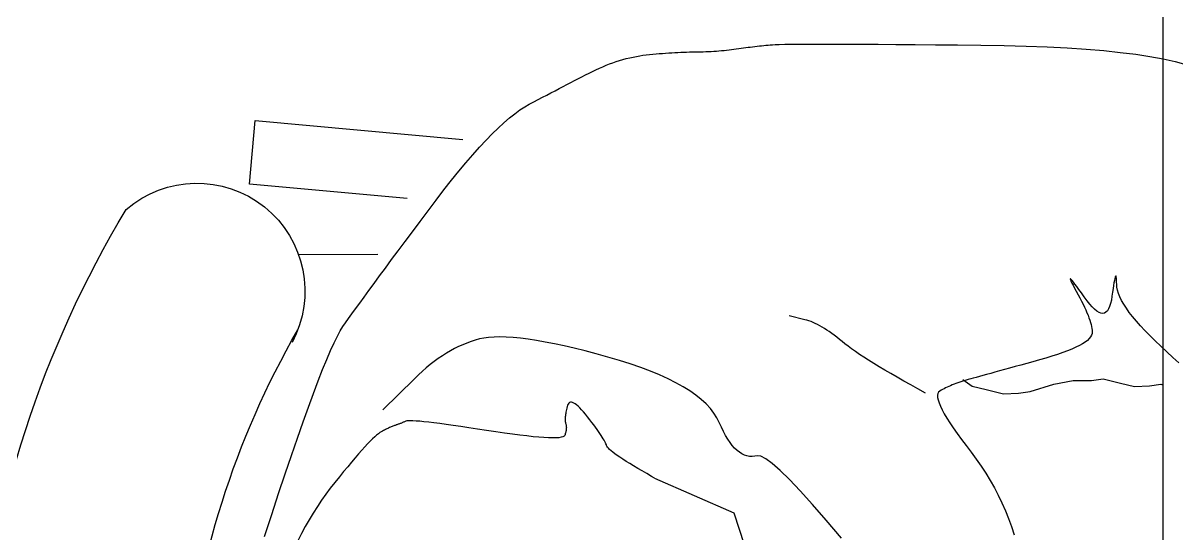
# Model space of a CAD drawing. Header units: metres. Extents: x -598 to 357, y -242 to 574.
# Drawn here: x -315.383 to -314.846, y 412.833 to 413.071 of the extents above; entities that cross this region are included whole.
import ezdxf

# ---------------------------------------------------------------- set-up
doc = ezdxf.new("R2010")
doc.units = ezdxf.units.M
doc.layers.add('Muro Mamspoteria', color=5, linetype='Continuous', lineweight=9)
doc.layers.add('xref_Nivel PB$0$M-muebles', color=1, linetype='Continuous')

# ---------------------------------------------------------------- blocks, each defined once
blk = doc.blocks.new('xref_Nivel PB$0$xref_Nivel PB$0$XREF-NIVEL 3$0$2222')
at = {"layer": 'xref_Nivel PB$0$M-muebles', "linetype": 'Continuous'}
for p, q in [((-2031.67557360515, -1968.589082142779), (-2031.676916086149, -1968.584022850954)), ((-2031.815932509442, -1968.587363106158), (-2031.81345506497, -1968.590080372595)), ((-2031.81345506497, -1968.590080372595), (-2031.810870307962, -1968.592927103389)), ((-2031.674337026782, -1968.594670975568), (-2031.67557360515, -1968.589082142779)), ((-2031.328184806915, -1968.594858595606), (-2032.650309419009, -1968.594858595606)), ((-2031.826732405576, -1968.601047708619), (-2031.826012386557, -1968.595715692245)), ((-2031.826012386557, -1968.595715692245), (-2031.826218905738, -1968.594858595606)), ((-2031.810870307962, -1968.592927103389), (-2031.808277562429, -1968.595747222465)), ((-2031.808277562429, -1968.595747222465), (-2031.805767437978, -1968.598386668474)), ((-2031.673209267576, -1968.600790052064), (-2031.674337026782, -1968.594670975568)), ((-2031.827061968365, -1968.608004466798), (-2031.826732405576, -1968.601047708619)), ((-2031.805767437978, -1968.598386668474), (-2031.803342113209, -1968.600844937736)), ((-2031.803342113209, -1968.600844937736), (-2031.800999643769, -1968.603121561755)), ((-2031.672187411002, -1968.607438669525), (-2031.673209267576, -1968.600790052064)), ((-2031.82549578625, -1968.614504441381), (-2031.827061968365, -1968.608004466798)), ((-2031.800999643769, -1968.603121561755), (-2031.798741974012, -1968.605217009027)), ((-2031.798741974012, -1968.605217009027), (-2031.796568131761, -1968.607131045302)), ((-2031.796568131761, -1968.607131045302), (-2031.794478117014, -1968.608863670582)), ((-2031.671274842085, -1968.61461558634), (-2031.672187411002, -1968.607438669525)), ((-2031.794478117014, -1968.608863670582), (-2031.792471695526, -1968.610415857044)), ((-2031.792471695526, -1968.610415857044), (-2031.790550307969, -1968.611785894581)), ((-2031.790550307969, -1968.611785894581), (-2031.788712513669, -1968.6129754933)), ((-2031.788712513669, -1968.6129754933), (-2031.786958781122, -1968.613982708847)), ((-2031.823537941481, -1968.622629895699), (-2031.82549578625, -1968.614504441381)), ((-2031.788407191053, -1968.619147702232), (-2031.78977495136, -1968.619580128805)), ((-2031.786796973577, -1968.618782346678), (-2031.788407191053, -1968.619147702232)), ((-2031.786958781122, -1968.613982708847), (-2031.785288407586, -1968.614810457751)), ((-2031.784939473233, -1968.618487013859), (-2031.786796973577, -1968.618782346678)), ((-2031.785288407586, -1968.614810457751), (-2031.783703302228, -1968.615455085554)), ((-2031.783063888563, -1968.618232582839), (-2031.784939473233, -1968.618487013859)), ((-2031.783703302228, -1968.615455085554), (-2031.782200583704, -1968.615920012468)), ((-2031.78139120738, -1968.617994126006), (-2031.783063888563, -1968.618232582839)), ((-2031.782200583704, -1968.615920012468), (-2031.780781926932, -1968.616202556209)), ((-2031.779924580464, -1968.617771373928), (-2031.78139120738, -1968.617994126006)), ((-2031.780781926932, -1968.616202556209), (-2031.779446863419, -1968.616304661132)), ((-2031.778660857035, -1968.617564596037), (-2031.779924580464, -1968.617771373928)), ((-2031.779446863419, -1968.616304661132), (-2031.778258550429, -1968.616322806041)), ((-2031.777603422121, -1968.617372550725), (-2031.778660857035, -1968.617564596037)), ((-2031.778258550429, -1968.616322806041), (-2031.777273140926, -1968.616356925138)), ((-2031.776748656447, -1968.617197451776), (-2031.777603422121, -1968.617372550725)), ((-2031.777273140926, -1968.616356925138), (-2031.776492813513, -1968.616406514741)), ((-2031.776098972862, -1968.617037823335), (-2031.776748656447, -1968.617197451776)), ((-2031.776492813513, -1968.616406514741), (-2031.77591515534, -1968.616473050709)), ((-2031.775652192764, -1968.616894169081), (-2031.776098972862, -1968.617037823335)), ((-2031.77591515534, -1968.616473050709), (-2031.775543785682, -1968.616554319255)), ((-2031.775412907606, -1968.616764509476), (-2031.775652192764, -1968.616894169081)), ((-2031.775543785682, -1968.616554319255), (-2031.775375319511, -1968.616651561988)), ((-2031.775375319511, -1968.616651561988), (-2031.775412907606, -1968.616764509476)), ((-2031.670468679481, -1968.622324222721), (-2031.671274842085, -1968.61461558634)), ((-2031.824257960499, -1968.627961912073), (-2031.823537941481, -1968.622629895699)), ((-2031.792791998216, -1968.622000199934), (-2031.792932995585, -1968.622776836748)), ((-2031.792932995585, -1968.622776836748), (-2031.792831301537, -1968.62362151676)), ((-2031.792831301537, -1968.62362151676), (-2031.792482558869, -1968.624535247328)), ((-2031.792404186477, -1968.6212916415), (-2031.792791998216, -1968.622000199934)), ((-2031.792482558869, -1968.624535247328), (-2031.791890890537, -1968.625517993269)), ((-2031.791773449072, -1968.620652098438), (-2031.792404186477, -1968.6212916415)), ((-2031.7908954288, -1968.620082578112), (-2031.791773449072, -1968.620652098438)), ((-2031.78977495136, -1968.619580128805), (-2031.7908954288, -1968.620082578112)), ((-2031.669770832359, -1968.630560924209), (-2031.670468679481, -1968.622324222721)), ((-2031.824195860635, -1968.636544149986), (-2031.824257960499, -1968.627961912073)), ((-2031.804732040793, -1968.62911303223), (-2031.805521748615, -1968.629963687598)), ((-2031.803950053968, -1968.628456589082), (-2031.804732040793, -1968.62911303223)), ((-2031.803173878974, -1968.627998012613), (-2031.803950053968, -1968.628456589082)), ((-2031.802403984305, -1968.627735358469), (-2031.803173878974, -1968.627998012613)), ((-2031.801640135715, -1968.627669598827), (-2031.802403984305, -1968.627735358469)), ((-2031.800854549292, -1968.627728207455), (-2031.801640135715, -1968.627669598827)), ((-2031.800014615425, -1968.627841609837), (-2031.800854549292, -1968.627728207455)), ((-2031.79912154054, -1968.628009068043), (-2031.800014615425, -1968.627841609837)), ((-2031.798174118213, -1968.628231320004), (-2031.79912154054, -1968.628009068043)), ((-2031.797174761293, -1968.628506889861), (-2031.798174118213, -1968.628231320004)), ((-2031.796121056931, -1968.628837253471), (-2031.797174761293, -1968.628506889861)), ((-2031.795014211549, -1968.629221672908), (-2031.796121056931, -1968.628837253471)), ((-2031.793852784477, -1968.629661858273), (-2031.795014211549, -1968.629221672908)), ((-2031.792640629237, -1968.630154623607), (-2031.793852784477, -1968.629661858273)), ((-2031.791890890537, -1968.625517993269), (-2031.791052407834, -1968.626568817591)), ((-2031.791052407834, -1968.626568817591), (-2031.789970999467, -1968.627688657286)), ((-2031.789970999467, -1968.627688657286), (-2031.788642776728, -1968.628876575363)), ((-2031.788642776728, -1968.628876575363), (-2031.787070656148, -1968.630133274564)), ((-2031.807924969949, -1968.633697524394), (-2031.808740302756, -1968.635334047664)), ((-2031.807118096069, -1968.632256419769), (-2031.807924969949, -1968.633697524394)), ((-2031.806316296091, -1968.631011975397), (-2031.807118096069, -1968.632256419769)), ((-2031.805521748615, -1968.629963687598), (-2031.806316296091, -1968.631011975397)), ((-2031.791373154377, -1968.630701948445), (-2031.792640629237, -1968.630154623607)), ((-2031.790053510676, -1968.631303563357), (-2031.791373154377, -1968.630701948445)), ((-2031.788678313108, -1968.631960709952), (-2031.790053510676, -1968.631303563357)), ((-2031.78725238737, -1968.632670436514), (-2031.788678313108, -1968.631960709952)), ((-2031.785770907766, -1968.633435694759), (-2031.78725238737, -1968.632670436514)), ((-2031.787070656148, -1968.630133274564), (-2031.785252693373, -1968.631458286393)), ((-2031.784237259319, -1968.634255243076), (-2031.785770907766, -1968.633435694759)), ((-2031.785252693373, -1968.631458286393), (-2031.783424961598, -1968.632746999922)), ((-2031.782648291254, -1968.635129350899), (-2031.784237259319, -1968.634255243076)), ((-2031.783424961598, -1968.632746999922), (-2031.781818438886, -1968.633894605157)), ((-2031.781146256149, -1968.635958573754), (-2031.782648291254, -1968.635129350899)), ((-2031.781818438886, -1968.633894605157), (-2031.780435303838, -1968.634900598418)), ((-2031.780435303838, -1968.634900598418), (-2031.779272171429, -1968.635766221314)), ((-2031.66917865362, -1968.639328138838), (-2031.669770832359, -1968.630560924209)), ((-2031.826028767749, -1968.645581965071), (-2031.824195860635, -1968.636544149986)), ((-2031.810389340852, -1968.639196805534), (-2031.811222073964, -1968.641422805885)), ((-2031.809561681641, -1968.637167465437), (-2031.810389340852, -1968.639196805534)), ((-2031.808740302756, -1968.635334047664), (-2031.809561681641, -1968.637167465437)), ((-2031.779865195859, -1968.636647660492), (-2031.781146256149, -1968.635958573754)), ((-2031.778807523233, -1968.637195135256), (-2031.779865195859, -1968.636647660492)), ((-2031.779272171429, -1968.635766221314), (-2031.778332660932, -1968.636489260058)), ((-2031.777970087493, -1968.637601267478), (-2031.778807523233, -1968.637195135256)), ((-2031.778332660932, -1968.636489260058), (-2031.777614125249, -1968.637072162686)), ((-2031.777356039418, -1968.637865787726), (-2031.777970087493, -1968.637601267478)), ((-2031.777614125249, -1968.637072162686), (-2031.777118977232, -1968.63751345334)), ((-2031.776962966158, -1968.637990171857), (-2031.777356039418, -1968.637865787726)), ((-2031.777118977232, -1968.63751345334), (-2031.776843831852, -1968.637814373628)), ((-2031.776793280562, -1968.637972944014), (-2031.776962966158, -1968.637990171857)), ((-2031.776843831852, -1968.637814373628), (-2031.776793280562, -1968.637972944014)), ((-2031.668695528291, -1968.648624624997), (-2031.66917865362, -1968.639328138838)), ((-2031.829365522867, -1968.656703015664), (-2031.826028767749, -1968.645581965071)), ((-2031.812063266002, -1968.643844224881), (-2031.812909297695, -1968.646463276308)), ((-2031.811222073964, -1968.641422805885), (-2031.812063266002, -1968.643844224881)), ((-2031.813762581889, -1968.649278484308), (-2031.814620939986, -1968.652290352562)), ((-2031.812909297695, -1968.646463276308), (-2031.813762581889, -1968.649278484308)), ((-2031.668318305592, -1968.658450652121), (-2031.668695528291, -1968.648624624997)), ((-2031.83008674831, -1968.662034294109), (-2031.829365522867, -1968.656703015664)), ((-2031.815466472765, -1968.655334103589), (-2031.816275248887, -1968.658248649555)), ((-2031.814620939986, -1968.652290352562), (-2031.815466472765, -1968.655334103589)), ((-2031.830415104675, -1968.668991790218), (-2031.83008674831, -1968.662034294109)), ((-2031.817048240527, -1968.661034224706), (-2031.81778447551, -1968.663690594796)), ((-2031.816275248887, -1968.658248649555), (-2031.817048240527, -1968.661034224706)), ((-2031.668049902057, -1968.668806922953), (-2031.668318305592, -1968.658450652121)), ((-2031.892362780338, -1968.6653115124), (-2031.896160535819, -1968.664060316848)), ((-2031.888625910013, -1968.666677154436), (-2031.892362780338, -1968.6653115124)), ((-2031.884946305569, -1968.668159456745), (-2031.888625910013, -1968.666677154436)), ((-2031.818486366684, -1968.666216283964), (-2031.819151266953, -1968.668613740249)), ((-2031.81778447551, -1968.663690594796), (-2031.818486366684, -1968.666216283964)), ((-2031.881328792705, -1968.669755467609), (-2031.884946305569, -1968.668159456745)), ((-2031.877769986394, -1968.671466428638), (-2031.881328792705, -1968.669755467609)), ((-2031.874270858814, -1968.673292574081), (-2031.877769986394, -1968.671466428638)), ((-2031.828457494154, -1968.677116272358), (-2031.830415104675, -1968.668991790218)), ((-2031.819780616988, -1968.670881253541), (-2031.820372238189, -1968.673019327524)), ((-2031.819151266953, -1968.668613740249), (-2031.819780616988, -1968.670881253541)), ((-2031.667887401153, -1968.679692734748), (-2031.668049902057, -1968.668806922953)), ((-2031.870829969292, -1968.675235614043), (-2031.874270858814, -1968.673292574081)), ((-2031.867450199173, -1968.677292128313), (-2031.870829969292, -1968.675235614043)), ((-2031.864129135608, -1968.679463592749), (-2031.867450199173, -1968.677292128313)), ((-2031.82689107779, -1968.683617219118), (-2031.828457494154, -1968.677116272358)), ((-2031.821451980669, -1968.676905377083), (-2031.8219376891, -1968.678654828517)), ((-2031.820930487758, -1968.675026954834), (-2031.821451980669, -1968.676905377083)), ((-2031.820372238189, -1968.673019327524), (-2031.820930487758, -1968.675026954834)), ((-2031.860868722949, -1968.681750475846), (-2031.864129135608, -1968.679463592749)), ((-2031.857665576172, -1968.684154019214), (-2031.860868722949, -1968.681750475846)), ((-2031.823821785599, -1968.688035164619), (-2031.82689107779, -1968.683617219118)), ((-2031.823177390037, -1968.683123560058), (-2031.823518484685, -1968.684354715386)), ((-2031.822800510907, -1968.681763433916), (-2031.823177390037, -1968.683123560058)), ((-2031.822385902944, -1968.680273868464), (-2031.822800510907, -1968.681763433916)), ((-2031.8219376891, -1968.678654828517), (-2031.822385902944, -1968.680273868464)), ((-2031.667787259354, -1968.690524654598), (-2031.667887401153, -1968.679692734748)), ((-2031.854582381185, -1968.686516519092), (-2031.857665576172, -1968.684154019214)), ((-2031.851670966071, -1968.688686913074), (-2031.854582381185, -1968.686516519092)), ((-2031.848935922284, -1968.690663221622), (-2031.851670966071, -1968.688686913074)), ((-2031.824714257923, -1968.688450788427), (-2031.825022857702, -1968.689398444049)), ((-2031.824411748593, -1968.687477856207), (-2031.824714257923, -1968.688450788427)), ((-2031.824115329712, -1968.686479647389), (-2031.824411748593, -1968.687477856207)), ((-2031.823822822675, -1968.685456665652), (-2031.824115329712, -1968.686479647389)), ((-2031.823518484685, -1968.684354715386), (-2031.823822822675, -1968.685456665652)), ((-2031.84637265837, -1968.692447424276), (-2031.848935922284, -1968.690663221622)), ((-2031.843985765783, -1968.694037541497), (-2031.84637265837, -1968.692447424276)), ((-2031.841770653069, -1968.695435552822), (-2031.843985765783, -1968.694037541497)), ((-2031.826661804763, -1968.693755593637), (-2031.827006947229, -1968.694551589666)), ((-2031.826320339895, -1968.692935796867), (-2031.826661804763, -1968.693755593637)), ((-2031.825987378326, -1968.692089247641), (-2031.826320339895, -1968.692935796867)), ((-2031.825660507203, -1968.691217421815), (-2031.825987378326, -1968.692089247641)), ((-2031.825339726529, -1968.690320319391), (-2031.825660507203, -1968.691217421815)), ((-2031.825022857702, -1968.689398444049), (-2031.825339726529, -1968.690320319391)), ((-2031.667696984481, -1968.70072223649), (-2031.667787259354, -1968.690524654598)), ((-2031.839731911682, -1968.696639478715), (-2031.841770653069, -1968.695435552822)), ((-2031.837864950168, -1968.697651298712), (-2031.839731911682, -1968.696639478715)), ((-2031.83617435998, -1968.698469033276), (-2031.837864950168, -1968.697651298712)), ((-2031.834656756092, -1968.699093924017), (-2031.83617435998, -1968.698469033276)), ((-2031.833314317104, -1968.699525467253), (-2031.834656756092, -1968.699093924017)), ((-2031.832143657991, -1968.699764904595), (-2031.833314317104, -1968.699525467253)), ((-2031.831149370204, -1968.699810256503), (-2031.832143657991, -1968.699764904595)), ((-2031.830327834467, -1968.699663736763), (-2031.831149370204, -1968.699810256503)), ((-2031.82968169788, -1968.699322897344), (-2031.830327834467, -1968.699663736763)), ((-2031.829207341166, -1968.698789952029), (-2031.82968169788, -1968.699322897344)), ((-2031.828825656013, -1968.698145615592), (-2031.829207341166, -1968.698789952029)), ((-2031.828449592811, -1968.697477946911), (-2031.828825656013, -1968.698145615592)), ((-2031.828079854306, -1968.696784029453), (-2031.828449592811, -1968.697477946911)), ((-2031.827715972001, -1968.696065807575), (-2031.828079854306, -1968.696784029453)), ((-2031.827358648639, -1968.695320364742), (-2031.827715972001, -1968.696065807575)), ((-2031.827006947229, -1968.694551589666), (-2031.827358648639, -1968.695320364742)), ((-2031.667619961559, -1968.710284238815), (-2031.667696984481, -1968.70072223649)), ((-2031.830080848788, -1968.705367579597), (-2031.828164158939, -1968.708908107387)), ((-2031.828164158939, -1968.708908107387), (-2031.826302483138, -1968.712301426295)), ((-2031.667554011988, -1968.719211165254), (-2031.667619961559, -1968.710284238815)), ((-2031.826302483138, -1968.712301426295), (-2031.824496055634, -1968.715546564146)), ((-2031.824496055634, -1968.715546564146), (-2031.822744642178, -1968.718644493116)), ((-2031.822744642178, -1968.718644493116), (-2031.82105065562, -1968.721593737348)), ((-2031.667501314369, -1968.727502512127), (-2031.667554011988, -1968.719211165254)), ((-2031.82105065562, -1968.721593737348), (-2031.819411683111, -1968.7243957727)), ((-2031.819411683111, -1968.7243957727), (-2031.817827958897, -1968.727049626994)), ((-2031.817827958897, -1968.727049626994), (-2031.816299986661, -1968.729557478834)), ((-2031.816299986661, -1968.729557478834), (-2031.814828703394, -1968.73191543951)), ((-2031.814828703394, -1968.73191543951), (-2031.813413406353, -1968.734126425552)), ((-2031.667459455852, -1968.73515975529), (-2031.667501314369, -1968.727502512127)), ((-2031.813413406353, -1968.734126425552), (-2031.812053357607, -1968.736189230538)), ((-2031.812053357607, -1968.736189230538), (-2031.810748088662, -1968.738105798821)), ((-2031.667430849287, -1968.742181418887), (-2031.667459455852, -1968.73515975529)), ((-2031.810748088662, -1968.738105798821), (-2031.809500480863, -1968.739872710188)), ((-2031.809500480863, -1968.739872710188), (-2031.808307652864, -1968.741493384852)), ((-2031.808307652864, -1968.741493384852), (-2031.80717030741, -1968.742964906281)), ((-2031.667412109647, -1968.748568744526), (-2031.667430849287, -1968.742181418887)), ((-2031.897790518255, -1968.744587659324), (-2031.889416382206, -1968.751687576608)), ((-2031.80717030741, -1968.742964906281), (-2031.806087741756, -1968.744290191008)), ((-2031.806087741756, -1968.744290191008), (-2031.805061924348, -1968.745529373256)), ((-2031.805061924348, -1968.745529373256), (-2031.804086144411, -1968.746748724934)), ((-2031.804086144411, -1968.746748724934), (-2031.803162814794, -1968.747946770183)), ((-2031.803162814794, -1968.747946770183), (-2031.802290729072, -1968.749124246932)), ((-2031.889416382206, -1968.751687576608), (-2031.882068655384, -1968.758100822864)), ((-2031.802290729072, -1968.749124246932), (-2031.801472300096, -1968.750279679323)), ((-2031.801472300096, -1968.750279679323), (-2031.800705115014, -1968.751414543214)), ((-2031.800705115014, -1968.751414543214), (-2031.799990380253, -1968.752528100675)), ((-2031.799990380253, -1968.752528100675), (-2031.799326655139, -1968.753622061814)), ((-2031.799326655139, -1968.753622061814), (-2031.798716821018, -1968.754693006419)), ((-2031.667407828384, -1968.754319752671), (-2031.667412109647, -1968.748568744526)), ((-2031.882068655384, -1968.758100822864), (-2031.875745393434, -1968.763826929597)), ((-2031.798716821018, -1968.754693006419), (-2031.798157996545, -1968.755744354699)), ((-2031.798157996545, -1968.755744354699), (-2031.797651856639, -1968.756773424374)), ((-2031.797651856639, -1968.756773424374), (-2031.797195754204, -1968.757782663478)), ((-2031.797195754204, -1968.757782663478), (-2031.796794280691, -1968.758770092472)), ((-2031.796794280691, -1968.758770092472), (-2031.796443078897, -1968.759736718719)), ((-2031.667413648294, -1968.75943545068), (-2031.667407828384, -1968.754319752671)), ((-2031.875745393434, -1968.763826929597), (-2031.870447334285, -1968.768867103231)), ((-2031.796443078897, -1968.759736718719), (-2031.796144327422, -1968.760682038535)), ((-2031.796144327422, -1968.760682038535), (-2031.795897557772, -1968.761607996277)), ((-2031.795897557772, -1968.761607996277), (-2031.794135544329, -1968.768920710727)), ((-2031.667462396872, -1968.767762556034), (-2031.667432485908, -1968.763916541301)), ((-2031.667432485908, -1968.763916541301), (-2031.667413648294, -1968.75943545068)), ((-2031.870447334285, -1968.768867103231), (-2031.866174477938, -1968.773221343766)), ((-2031.667505794037, -1968.770972019025), (-2031.667462396872, -1968.767762556034)), ((-2031.866174477938, -1968.773221343766), (-2031.862927292889, -1968.776887706849)), ((-2031.66762533992, -1968.775487661701), (-2031.667558823878, -1968.773548116235)), ((-2031.667558823878, -1968.773548116235), (-2031.667505794037, -1968.770972019025)), ((-2031.862927292889, -1968.776887706849), (-2031.860704338464, -1968.779867902584)), ((-2031.860704338464, -1968.779867902584), (-2031.85950658684, -1968.782162165222)), ((-2031.668080142621, -1968.780806176015), (-2031.667979072013, -1968.779791262357)), ((-2031.667979072013, -1968.779791262357), (-2031.667882194731, -1968.778784559426)), ((-2031.667882194731, -1968.778784559426), (-2031.667790717199, -1968.777785329291)), ((-2031.667790717199, -1968.777785329291), (-2031.667702460815, -1968.776794075635)), ((-2031.667702460815, -1968.776794075635), (-2031.66762533992, -1968.775487661701)), ((-2031.886007880121, -1968.794684671337), (-2031.925467414954, -1968.781947629659)), ((-2031.859592615232, -1968.785023940739), (-2031.859687808409, -1968.78625962001)), ((-2031.859333065841, -1968.783770260512), (-2031.859592615232, -1968.785023940739)), ((-2031.85950658684, -1968.782162165222), (-2031.859333065841, -1968.783770260512)), ((-2031.668659757043, -1968.785999442436), (-2031.668533128357, -1968.784945454686)), ((-2031.668533128357, -1968.784945454686), (-2031.668414078024, -1968.783898436054)), ((-2031.668414078024, -1968.783898436054), (-2031.668298248839, -1968.782859393898)), ((-2031.668298248839, -1968.782859393898), (-2031.668187585156, -1968.781828796718)), ((-2031.668187585156, -1968.781828796718), (-2031.668080142621, -1968.780806176015)), ((-2031.859687808409, -1968.78625962001), (-2031.859620086042, -1968.787475588217)), ((-2031.859620086042, -1968.787475588217), (-2031.859388241709, -1968.78867258329)), ((-2031.859388241709, -1968.78867258329), (-2031.858994688258, -1968.789849129371)), ((-2031.858994688258, -1968.789849129371), (-2031.858435572166, -1968.791008412424)), ((-2031.858435572166, -1968.791008412424), (-2031.857714746957, -1968.792147246485)), ((-2031.669358447446, -1968.791390094041), (-2031.66920964571, -1968.790295790589)), ((-2031.66920964571, -1968.790295790589), (-2031.669063830874, -1968.789210435793)), ((-2031.669063830874, -1968.789210435793), (-2031.668924622213, -1968.788131815866)), ((-2031.668924622213, -1968.788131815866), (-2031.668789606877, -1968.787061406664)), ((-2031.668789606877, -1968.787061406664), (-2031.668659757043, -1968.785999442436)), ((-2031.869698361124, -1968.831760286278), (-2031.886007880121, -1968.794684671337)), ((-2031.857714746957, -1968.792147246485), (-2031.856829565533, -1968.793268079588)), ((-2031.856829565533, -1968.793268079588), (-2031.85578267499, -1968.7943684637)), ((-2031.85578267499, -1968.7943684637), (-2031.854571428232, -1968.795450846853)), ((-2031.854571428232, -1968.795450846853), (-2031.85319750018, -1968.796512546768)), ((-2031.85319750018, -1968.796512546768), (-2031.851659215913, -1968.797556245725)), ((-2031.670114240807, -1968.796991999644), (-2031.669975710797, -1968.795850797455)), ((-2031.669975710797, -1968.795850797455), (-2031.669828536751, -1968.794719855901)), ((-2031.669828536751, -1968.794719855901), (-2031.669671043746, -1968.793601857263)), ((-2031.669671043746, -1968.793601857263), (-2031.669512648934, -1968.792491870289)), ((-2031.669512648934, -1968.792491870289), (-2031.669358447446, -1968.791390094041)), ((-2031.851659215913, -1968.797556245725), (-2031.84995898828, -1968.798580467866)), ((-2031.84995898828, -1968.798580467866), (-2031.848094638679, -1968.799585716874)), ((-2031.848094638679, -1968.799585716874), (-2031.846067373537, -1968.800571254818)), ((-2031.846067373537, -1968.800571254818), (-2031.843875752178, -1968.801538791805)), ((-2031.843875752178, -1968.801538791805), (-2031.841626563182, -1968.802638521709)), ((-2031.670663292064, -1968.802867076811), (-2031.670573276435, -1968.801669675381)), ((-2031.670573276435, -1968.801669675381), (-2031.670472203921, -1968.800484010442)), ((-2031.670472203921, -1968.800484010442), (-2031.670362487368, -1968.799308606137)), ((-2031.670362487368, -1968.799308606137), (-2031.670242686106, -1968.798145172574)), ((-2031.670242686106, -1968.798145172574), (-2031.670114240807, -1968.796991999644)), ((-2031.841626563182, -1968.802638521709), (-2031.839422507356, -1968.804024796542)), ((-2031.839422507356, -1968.804024796542), (-2031.837263818947, -1968.805696644129)), ((-2031.837263818947, -1968.805696644129), (-2031.835149057283, -1968.807655774575)), ((-2031.670932861618, -1968.807767569976), (-2031.670880537732, -1968.806524733619)), ((-2031.670880537732, -1968.806524733619), (-2031.670817894889, -1968.805294840179)), ((-2031.670817894889, -1968.805294840179), (-2031.670745635831, -1968.804074973125)), ((-2031.670745635831, -1968.804074973125), (-2031.670663292064, -1968.802867076811)), ((-2031.835149057283, -1968.807655774575), (-2031.833080869461, -1968.809899739845)), ((-2031.833080869461, -1968.809899739845), (-2031.831056374136, -1968.812431960152)), ((-2031.831056374136, -1968.812431960152), (-2031.829078452653, -1968.815249015282)), ((-2031.67105116052, -1968.812847624244), (-2031.671036294129, -1968.811560325138)), ((-2031.671036294129, -1968.811560325138), (-2031.671011343029, -1968.810284996771)), ((-2031.671011343029, -1968.810284996771), (-2031.67097774789, -1968.809019929039)), ((-2031.67097774789, -1968.809019929039), (-2031.670932861618, -1968.807767569976)), ((-2031.829078452653, -1968.815249015282), (-2031.827144223668, -1968.818354325449)), ((-2031.671228521991, -1968.819505411257), (-2031.67117323339, -1968.818142540694)), ((-2031.67117323339, -1968.818142540694), (-2031.671128744289, -1968.816794615726)), ((-2031.671128744289, -1968.816794615726), (-2031.671093614017, -1968.815463346458)), ((-2031.671093614017, -1968.815463346458), (-2031.671068311066, -1968.814146788537)), ((-2031.671068311066, -1968.814146788537), (-2031.67105116052, -1968.812847624244)), ((-2031.827144223668, -1968.818354325449), (-2031.825256802772, -1968.821743498262)), ((-2031.825256802772, -1968.821743498262), (-2031.823413308621, -1968.825419953936)), ((-2031.671448561218, -1968.823689365695), (-2031.671365699816, -1968.822278706634)), ((-2031.671365699816, -1968.822278706634), (-2031.671292197242, -1968.820884703272)), ((-2031.671292197242, -1968.820884703272), (-2031.671228521991, -1968.819505411257)), ((-2031.823413308621, -1968.825419953936), (-2031.821616154065, -1968.82938221661)), ((-2031.671878116181, -1968.829488333494), (-2031.671757116726, -1968.828013968162)), ((-2031.671757116726, -1968.828013968162), (-2031.671644269673, -1968.826556996459)), ((-2031.671644269673, -1968.826556996459), (-2031.67154222212, -1968.825114970351)), ((-2031.67154222212, -1968.825114970351), (-2031.671448561218, -1968.823689365695)), ((-2031.869698361124, -1968.831760286278), (-2031.868947658567, -1968.833068079)), ((-2031.868947658567, -1968.833068079), (-2031.867672179071, -1968.835292181977)), ((-2031.821616154065, -1968.82938221661), (-2031.819862926254, -1968.833631762143)), ((-2031.819862926254, -1968.833631762143), (-2031.818156272284, -1968.838166142501)), ((-2031.672460926103, -1968.835539209843), (-2031.672301554346, -1968.834002110418)), ((-2031.672301554346, -1968.834002110418), (-2031.67215056924, -1968.832481432445)), ((-2031.67215056924, -1968.832481432445), (-2031.672010149385, -1968.830976672244)), ((-2031.672010149385, -1968.830976672244), (-2031.671878116181, -1968.829488333494)), ((-2031.867672179071, -1968.835292181977), (-2031.866405202872, -1968.837489532498)), ((-2031.866405202872, -1968.837489532498), (-2031.865196731304, -1968.839550801396)), ((-2031.865196731304, -1968.839550801396), (-2031.864049177214, -1968.841474512812)), ((-2031.818156272284, -1968.838166142501), (-2031.816493310811, -1968.842988777895)), ((-2031.673136756221, -1968.840183747242), (-2031.672871756988, -1968.838632511475)), ((-2031.672871756988, -1968.838632511475), (-2031.672647284565, -1968.837083840389)), ((-2031.672647284565, -1968.837083840389), (-2031.672460926103, -1968.835539209843)), ((-2031.864049177214, -1968.841474512812), (-2031.862958921329, -1968.843262880533)), ((-2031.862958921329, -1968.843262880533), (-2031.861930555101, -1968.84491392502)), ((-2031.861930555101, -1968.84491392502), (-2031.860960693501, -1968.846428887884)), ((-2031.816493310811, -1968.842988777895), (-2031.814876923182, -1968.848096248113)), ((-2031.67459015608, -1968.846416621287), (-2031.674167406807, -1968.84485411943)), ((-2031.674167406807, -1968.84485411943), (-2031.673784212166, -1968.843293948008)), ((-2031.673784212166, -1968.843293948008), (-2031.673440103664, -1968.841738051372)), ((-2031.673440103664, -1968.841738051372), (-2031.673136756221, -1968.840183747242)), ((-2031.860960693501, -1968.846428887884), (-2031.860051749382, -1968.847806293267)), ((-2031.860051749382, -1968.847806293267), (-2031.859200337715, -1968.849047382777)), ((-2031.859200337715, -1968.849047382777), (-2031.858410815704, -1968.850151149054)), ((-2031.858410815704, -1968.850151149054), (-2031.8576807705, -1968.851119067955)), ((-2031.814876923182, -1968.848096248113), (-2031.813304462297, -1968.85349100119)), ((-2031.676095766893, -1968.851122232414), (-2031.675553850035, -1968.849550560655)), ((-2031.675553850035, -1968.849550560655), (-2031.675051019316, -1968.847983163683)), ((-2031.675051019316, -1968.847983163683), (-2031.67459015608, -1968.846416621287)), ((-2031.8576807705, -1968.851119067955), (-2031.857010670598, -1968.851949195128)), ((-2031.857010670598, -1968.851949195128), (-2031.856398841077, -1968.852644212853)), ((-2031.856398841077, -1968.852644212853), (-2031.855849135461, -1968.853200935167)), ((-2031.855849135461, -1968.853200935167), (-2031.855357700227, -1968.853622548035)), ((-2031.855357700227, -1968.853622548035), (-2031.854926210295, -1968.853906369174)), ((-2031.854926210295, -1968.853906369174), (-2031.854554197169, -1968.854054342936)), ((-2031.854554197169, -1968.854054342936), (-2031.854183542301, -1968.854162527816)), ((-2031.854183542301, -1968.854162527816), (-2031.853749357086, -1968.854329465528)), ((-2031.853749357086, -1968.854329465528), (-2031.853255530233, -1968.854556093063)), ((-2031.853255530233, -1968.854556093063), (-2031.852698910964, -1968.854842679853)), ((-2031.852698910964, -1968.854842679853), (-2031.852082146375, -1968.855186777866)), ((-2031.852082146375, -1968.855186777866), (-2031.851403561546, -1968.855591069381)), ((-2031.851403561546, -1968.855591069381), (-2031.850664362901, -1968.856054816472)), ((-2031.813304462297, -1968.85349100119), (-2031.811820539876, -1968.858915316746)), ((-2031.677958611021, -1968.855852202473), (-2031.677297058085, -1968.854273305163)), ((-2031.677297058085, -1968.854273305163), (-2031.676677238384, -1968.852696234607)), ((-2031.676677238384, -1968.852696234607), (-2031.676095766893, -1968.851122232414)), ((-2031.850664362901, -1968.856054816472), (-2031.849862606088, -1968.856577550642)), ((-2031.849862606088, -1968.856577550642), (-2031.849001676133, -1968.857158030281)), ((-2031.849001676133, -1968.857158030281), (-2031.84807795376, -1968.857798469176)), ((-2031.84807795376, -1968.857798469176), (-2031.84709385182, -1968.858497391469)), ((-2031.84709385182, -1968.858497391469), (-2031.846047695392, -1968.859257479443)), ((-2031.846047695392, -1968.859257479443), (-2031.844941393646, -1968.860075078639)), ((-2031.844941393646, -1968.860075078639), (-2031.843772299481, -1968.860952637091)), ((-2031.843772299481, -1968.860952637091), (-2031.84254282575, -1968.86188867894)), ((-2031.811820539876, -1968.858915316746), (-2031.810462529093, -1968.864115901974)), ((-2031.68098529482, -1968.86221523659), (-2031.68017580712, -1968.860609951673)), ((-2031.68017580712, -1968.860609951673), (-2031.67939749945, -1968.859020408604)), ((-2031.67939749945, -1968.859020408604), (-2031.678658277919, -1968.857435140321)), ((-2031.678658277919, -1968.857435140321), (-2031.677958611021, -1968.855852202473)), ((-2031.84254282575, -1968.86188867894), (-2031.841250559601, -1968.862884680045)), ((-2031.841250559601, -1968.862884680045), (-2031.83999395938, -1968.863882074592)), ((-2031.83999395938, -1968.863882074592), (-2031.838863272702, -1968.864826490093)), ((-2031.838863272702, -1968.864826490093), (-2031.837859471746, -1968.865718160794)), ((-2031.837859471746, -1968.865718160794), (-2031.836981584333, -1968.866556852448)), ((-2031.836981584333, -1968.866556852448), (-2031.836232023314, -1968.867341089197)), ((-2031.810462529093, -1968.864115901974), (-2031.809233580726, -1968.869092487441)), ((-2031.683527668399, -1968.867220031549), (-2031.682661828672, -1968.865519907563)), ((-2031.682661828672, -1968.865519907563), (-2031.681813968671, -1968.863851888553)), ((-2031.681813968671, -1968.863851888553), (-2031.68098529482, -1968.86221523659)), ((-2031.836232023314, -1968.867341089197), (-2031.835609348016, -1968.868072581148)), ((-2031.835609348016, -1968.868072581148), (-2031.835113792687, -1968.868750356122)), ((-2031.834806431155, -1968.871699409171), (-2031.835199040688, -1968.872003847597)), ((-2031.835113792687, -1968.868750356122), (-2031.834743916654, -1968.869376124226)), ((-2031.834539735166, -1968.871341991699), (-2031.834806431155, -1968.871699409171)), ((-2031.834743916654, -1968.869376124226), (-2031.83450357344, -1968.869946699496)), ((-2031.834401365572, -1968.870930119322), (-2031.834539735166, -1968.871341991699)), ((-2031.83450357344, -1968.869946699496), (-2031.834388909522, -1968.870465267897)), ((-2031.834388909522, -1968.870465267897), (-2031.834401365572, -1968.870930119322)), ((-2031.809233580726, -1968.869092487441), (-2031.80813175042, -1968.873844604651)), ((-2031.686243455264, -1968.872508336354), (-2031.685318850659, -1968.870714849157)), ((-2031.685318850659, -1968.870714849157), (-2031.684413900701, -1968.868950784652)), ((-2031.684413900701, -1968.868950784652), (-2031.683527668399, -1968.867220031549)), ((-2031.850892956019, -1968.87627597992), (-2031.850984472551, -1968.877620835572)), ((-2031.85073554543, -1968.875196060059), (-2031.850892956019, -1968.87627597992)), ((-2031.850509593686, -1968.874383524023), (-2031.85073554543, -1968.875196060059)), ((-2031.85021654146, -1968.873836661707), (-2031.850509593686, -1968.874383524023)), ((-2031.849855416575, -1968.873555238862), (-2031.85021654146, -1968.873836661707)), ((-2031.849465889358, -1968.873413036374), (-2031.849855416575, -1968.873555238862)), ((-2031.849081598014, -1968.87328752477), (-2031.849465889358, -1968.873413036374)), ((-2031.848704217462, -1968.87317602177), (-2031.849081598014, -1968.87328752477)), ((-2031.84833230703, -1968.873080237477), (-2031.848704217462, -1968.87317602177)), ((-2031.847968279568, -1968.872998696036), (-2031.84833230703, -1968.873080237477)), ((-2031.847608750049, -1968.872932639053), (-2031.847968279568, -1968.872998696036)), ((-2031.847257103499, -1968.872880824922), (-2031.847608750049, -1968.872932639053)), ((-2031.84691092707, -1968.872844729499), (-2031.847257103499, -1968.872880824922)), ((-2031.846572633609, -1968.872822876926), (-2031.84691092707, -1968.872844729499)), ((-2031.84623981027, -1968.872816743062), (-2031.846572633609, -1968.872822876926)), ((-2031.845913897723, -1968.8728246178), (-2031.84623981027, -1968.872816743062)), ((-2031.845594193224, -1968.872849417671), (-2031.845913897723, -1968.8728246178)), ((-2031.845281633766, -1968.872887253968), (-2031.845594193224, -1968.872849417671)), ((-2031.844974310181, -1968.87294178115), (-2031.845281633766, -1968.872887253968)), ((-2031.844673897387, -1968.873010316934), (-2031.844974310181, -1968.87294178115)), ((-2031.844378954714, -1968.873094571426), (-2031.844673897387, -1968.873010316934)), ((-2031.844076234626, -1968.873176951935), (-2031.844378954714, -1968.873094571426)), ((-2031.843746457463, -1968.873243555412), (-2031.844076234626, -1968.873176951935)), ((-2031.843390829652, -1968.873293643928), (-2031.843746457463, -1968.873243555412)), ((-2031.843007172588, -1968.873327721165), (-2031.843390829652, -1968.873293643928)), ((-2031.842598871301, -1968.87334454551), (-2031.843007172588, -1968.873327721165)), ((-2031.842163512939, -1968.873345592825), (-2031.842598871301, -1968.87334454551)), ((-2031.841702303928, -1968.87333012518), (-2031.842163512939, -1968.873345592825)), ((-2031.841213065666, -1968.873298646254), (-2031.841702303928, -1968.87333012518)), ((-2031.840700155356, -1968.873250148687), (-2031.841213065666, -1968.873298646254)), ((-2031.840160187972, -1968.873185874088), (-2031.840700155356, -1968.873250148687)), ((-2031.839594604186, -1968.873104112351), (-2031.840160187972, -1968.873185874088)), ((-2031.839000756902, -1968.873007311512), (-2031.839594604186, -1968.873104112351)), ((-2031.838382265393, -1968.872893257783), (-2031.839000756902, -1968.873007311512)), ((-2031.837736716809, -1968.872763427022), (-2031.838382265393, -1968.872893257783)), ((-2031.837065317577, -1968.8726170813), (-2031.837736716809, -1968.872763427022)), ((-2031.83636612334, -1968.872453752122), (-2031.837065317577, -1968.8726170813)), ((-2031.835719508118, -1968.872255775471), (-2031.83636612334, -1968.872453752122)), ((-2031.835199040688, -1968.872003847597), (-2031.835719508118, -1968.872255775471)), ((-2031.80813175042, -1968.873844604651), (-2031.807159451024, -1968.878370777746)), ((-2031.689131448989, -1968.878080888932), (-2031.688149754429, -1968.876191356242)), ((-2031.688149754429, -1968.876191356242), (-2031.687185805346, -1968.874334900703)), ((-2031.687185805346, -1968.874334900703), (-2031.686243455264, -1968.872508336354)), ((-2031.850984472551, -1968.877620835572), (-2031.851007682175, -1968.879232102872)), ((-2031.851007682175, -1968.879232102872), (-2031.850963791318, -1968.881109043892)), ((-2031.850963791318, -1968.881109043892), (-2031.850850855625, -1968.883251190136)), ((-2031.807159451024, -1968.878370777746), (-2031.806313801195, -1968.882674426938)), ((-2031.806313801195, -1968.882674426938), (-2031.805596475853, -1968.886752869944)), ((-2031.692193828178, -1968.883937185604), (-2031.691152630811, -1968.881953083277)), ((-2031.691152630811, -1968.881953083277), (-2031.690132563949, -1968.880000816493)), ((-2031.690132563949, -1968.880000816493), (-2031.689131448989, -1968.878080888932)), ((-2031.850850855625, -1968.883251190136), (-2031.850672763803, -1968.885659478595)), ((-2031.850672763803, -1968.885659478595), (-2031.850426599322, -1968.888333206526)), ((-2031.805596475853, -1968.886752869944), (-2031.805006034323, -1968.89060781687)), ((-2031.695427676299, -1968.890076523624), (-2031.694330864833, -1968.887998788653)), ((-2031.694330864833, -1968.887998788653), (-2031.693252267342, -1968.885952186481)), ((-2031.693252267342, -1968.885952186481), (-2031.692193828178, -1968.883937185604)), ((-2031.850426599322, -1968.888333206526), (-2031.850113334359, -1968.891272608177)), ((-2031.850113334359, -1968.891272608177), (-2031.849730556065, -1968.894479159404)), ((-2031.805006034323, -1968.89060781687), (-2031.804545123706, -1968.894236819681)), ((-2031.698142199971, -1968.894477854131), (-2031.696661143439, -1968.892223187738)), ((-2031.696661143439, -1968.892223187738), (-2031.695427676299, -1968.890076523624)), ((-2031.849730556065, -1968.894479159404), (-2031.84928285589, -1968.897950880671)), ((-2031.84928285589, -1968.897950880671), (-2031.848765876631, -1968.901688779338)), ((-2031.804545123706, -1968.894236819681), (-2031.804211096902, -1968.897642326412)), ((-2031.804211096902, -1968.897642326412), (-2031.804006366762, -1968.900822861204)), ((-2031.701854085516, -1968.899307738364), (-2031.699873492994, -1968.896838074771)), ((-2031.699873492994, -1968.896838074771), (-2031.698142199971, -1968.894477854131)), ((-2031.848765876631, -1968.901688779338), (-2031.848182769067, -1968.905692585973)), ((-2031.804006366762, -1968.900822861204), (-2031.80392731401, -1968.903780637846)), ((-2031.80392731401, -1968.903780637846), (-2031.803978764346, -1968.906512704621)), ((-2031.706565277286, -1968.90456664482), (-2031.704084914527, -1968.901882956204)), ((-2031.704084914527, -1968.901882956204), (-2031.701854085516, -1968.899307738364)), ((-2031.848182769067, -1968.905692585973), (-2031.847530616667, -1968.909961597832)), ((-2031.804156360567, -1968.909020068891), (-2031.804462047027, -1968.911303199152)), ((-2031.803978764346, -1968.906512704621), (-2031.804156360567, -1968.909020068891)), ((-2031.712272858751, -1968.910253870753), (-2031.709294670109, -1968.907356625611)), ((-2031.709294670109, -1968.907356625611), (-2031.706565277286, -1968.90456664482)), ((-2031.847530616667, -1968.909961597832), (-2031.846873170072, -1968.914235505759)), ((-2031.846873170072, -1968.914235505759), (-2031.846266168258, -1968.918253098794)), ((-2031.804895589477, -1968.913363067581), (-2031.805436550018, -1968.91530584052)), ((-2031.804462047027, -1968.911303199152), (-2031.804895589477, -1968.913363067581)), ((-2031.718980952867, -1968.916369380979), (-2031.715503228237, -1968.913257138638)), ((-2031.715503228237, -1968.913257138638), (-2031.712272858751, -1968.910253870753)), ((-2031.846266168258, -1968.918253098794), (-2031.845710583404, -1968.922014611185)), ((-2031.806761818983, -1968.919171846491), (-2031.807547333832, -1968.921094341595)), ((-2031.806057252201, -1968.917242111885), (-2031.806761818983, -1968.919171846491)), ((-2031.805436550018, -1968.91530584052), (-2031.806057252201, -1968.917242111885)), ((-2031.726685202431, -1968.92291418286), (-2031.722708913988, -1968.919587177567)), ((-2031.722708913988, -1968.919587177567), (-2031.718980952867, -1968.916369380979)), ((-2031.845710583404, -1968.922014611185), (-2031.845206415508, -1968.925520042933)), ((-2031.845206415508, -1968.925520042933), (-2031.844755843172, -1968.928768890355)), ((-2031.809366537112, -1968.924916840179), (-2031.810399991295, -1968.926817815837)), ((-2031.808416209598, -1968.923008121338), (-2031.809366537112, -1968.924916840179)), ((-2031.807547333832, -1968.921094341595), (-2031.808416209598, -1968.923008121338)), ((-2031.73091269954, -1968.926346976648), (-2031.726685202431, -1968.92291418286)), ((-2031.70303873569, -1969.017812510399), (-2031.711908245669, -1968.920990280687)), ((-2031.844755843172, -1968.928768890355), (-2031.844354509194, -1968.931762160813)), ((-2031.812712660394, -1968.930598751388), (-2031.813991875309, -1968.932478711281)), ((-2031.811514159298, -1968.928712524169), (-2031.812712660394, -1968.930598751388)), ((-2031.810399991295, -1968.926817815837), (-2031.811514159298, -1968.928712524169)), ((-2031.740115053389, -1968.933534591526), (-2031.735388992468, -1968.929887034787)), ((-2031.735388992468, -1968.929887034787), (-2031.73091269954, -1968.926346976648)), ((-2031.844354509194, -1968.931762160813), (-2031.844005798599, -1968.934498612698)), ((-2031.844005798599, -1968.934498612698), (-2031.843707298538, -1968.936979721868)), ((-2031.816798010227, -1968.936218083798), (-2031.818326136653, -1968.938076758494)), ((-2031.815354216893, -1968.93435092799), (-2031.816798010227, -1968.936218083798)), ((-2031.813991875309, -1968.932478711281), (-2031.815354216893, -1968.93435092799)), ((-2031.745089910129, -1968.937289412617), (-2031.740115053389, -1968.933534591526)), ((-2031.843707298538, -1968.936979721868), (-2031.843462628286, -1968.939203274537)), ((-2031.843462628286, -1968.939203274537), (-2031.843269140744, -1968.941171718737)), ((-2031.843269140744, -1968.941171718737), (-2031.843127070162, -1968.942884082293)), ((-2031.821625971637, -1968.941773595802), (-2031.823397445947, -1968.94361273059)), ((-2031.819934004722, -1968.939928931616), (-2031.821625971637, -1968.941773595802)), ((-2031.818326136653, -1968.938076758494), (-2031.819934004722, -1968.939928931616)), ((-2031.754860635601, -1968.944572833019), (-2031.750083425246, -1968.941013756421)), ((-2031.750083425246, -1968.941013756421), (-2031.745089910129, -1968.937289412617)), ((-2031.843074632339, -1968.947170047795), (-2031.843189646549, -1968.94760200813)), ((-2031.843127070162, -1968.942884082293), (-2031.84303544436, -1968.944340130958)), ((-2031.843009828661, -1968.946482744744), (-2031.843074632339, -1968.947170047795)), ((-2031.84303544436, -1968.944340130958), (-2031.84299741412, -1968.945539595297)), ((-2031.84299741412, -1968.945539595297), (-2031.843009828661, -1968.946482744744)), ((-2031.823397445947, -1968.94361273059), (-2031.837915017771, -1968.958286718947)), ((-2031.759422981867, -1968.947964932302), (-2031.754860635601, -1968.944572833019)), ((-2031.739440629692, -1968.946950639452), (-2031.732700337002, -1969.020529694971)), ((-2031.845054341523, -1968.952349910683), (-2031.845153178669, -1968.952648367077)), ((-2031.844963082729, -1968.952058423406), (-2031.845054341523, -1968.952349910683)), ((-2031.844866963051, -1968.951765764889), (-2031.844963082729, -1968.952058423406)), ((-2031.84476889902, -1968.951472637876), (-2031.844866963051, -1968.951765764889)), ((-2031.844665505607, -1968.951180283977), (-2031.84476889902, -1968.951472637876)), ((-2031.844560636337, -1968.950885517228), (-2031.844665505607, -1968.951180283977)), ((-2031.844451409863, -1968.950591757841), (-2031.844560636337, -1968.950885517228)), ((-2031.844339735355, -1968.950295351357), (-2031.844451409863, -1968.950591757841)), ((-2031.844223703644, -1968.949999952234), (-2031.844339735355, -1968.950295351357)), ((-2031.844107168251, -1968.949702374509), (-2031.844223703644, -1968.949999952234)), ((-2031.843985537726, -1968.949404597721), (-2031.844107168251, -1968.949702374509)), ((-2031.843861224919, -1968.949105146012), (-2031.843985537726, -1968.949404597721)), ((-2031.843732554908, -1968.948806701665), (-2031.843861224919, -1968.949105146012)), ((-2031.843602409039, -1968.948505844468), (-2031.843732554908, -1968.948806701665)), ((-2031.843467905967, -1968.948205994634), (-2031.843602409039, -1968.948505844468)), ((-2031.84333095486, -1968.947903497701), (-2031.843467905967, -1968.948205994634)), ((-2031.843189646549, -1968.94760200813), (-2031.84333095486, -1968.947903497701)), ((-2031.76790214514, -1968.954252087636), (-2031.763769995548, -1968.951191998626)), ((-2031.763769995548, -1968.951191998626), (-2031.759422981867, -1968.947964932302)), ((-2031.84732480101, -1968.957522683993), (-2031.847587738891, -1968.958036574712)), ((-2031.847072194133, -1968.957025683223), (-2031.84732480101, -1968.957522683993)), ((-2031.846834275463, -1968.956544565039), (-2031.847072194133, -1968.957025683223)), ((-2031.846608632151, -1968.9560808053), (-2031.846834275463, -1968.956544565039)), ((-2031.846395732694, -1968.955632459651), (-2031.846608632151, -1968.9560808053)), ((-2031.846194874346, -1968.955202444623), (-2031.846395732694, -1968.955632459651)), ((-2031.846008938454, -1968.954787340005), (-2031.846194874346, -1968.955202444623)), ((-2031.845833333567, -1968.954389125335), (-2031.846008938454, -1968.954787340005)), ((-2031.845672182639, -1968.954007765428), (-2031.845833333567, -1968.954389125335)), ((-2031.845522334892, -1968.953643529717), (-2031.845672182639, -1968.954007765428)), ((-2031.845387175353, -1968.953295176594), (-2031.845522334892, -1968.953643529717)), ((-2031.845263318996, -1968.952963947665), (-2031.845387175353, -1968.953295176594)), ((-2031.845153178669, -1968.952648367077), (-2031.845263318996, -1968.952963947665)), ((-2031.775520680816, -1968.959876194601), (-2031.771818962146, -1968.957147143687)), ((-2031.771818962146, -1968.957147143687), (-2031.76790214514, -1968.954252087636)), ((-2031.851476984753, -1968.963129318827), (-2031.8525829214, -1968.964230006854)), ((-2031.850516933914, -1968.962127556686), (-2031.851476984753, -1968.963129318827)), ((-2031.849705685414, -1968.961225423176), (-2031.850516933914, -1968.962127556686)), ((-2031.849040322723, -1968.960422215551), (-2031.849705685414, -1968.961225423176)), ((-2031.84852376237, -1968.959718636556), (-2031.849040322723, -1968.960422215551)), ((-2031.848153087827, -1968.959113983446), (-2031.84852376237, -1968.959718636556)), ((-2031.84786536498, -1968.958566348016), (-2031.848153087827, -1968.959113983446)), ((-2031.847587738891, -1968.958036574712), (-2031.84786536498, -1968.958566348016)), ((-2031.782277850967, -1968.964836046771), (-2031.779006094723, -1968.962439978307)), ((-2031.779006094723, -1968.962439978307), (-2031.775520680816, -1968.959876194601)), ((-2031.765457557576, -1968.96068014005), (-2031.765616650394, -1968.997611299576)), ((-2031.856787478067, -1968.968129409403), (-2031.858482791009, -1968.969627206462)), ((-2031.855238050933, -1968.96673053823), (-2031.856787478067, -1968.968129409403)), ((-2031.853837660386, -1968.965430323511), (-2031.855238050933, -1968.96673053823)), ((-2031.8525829214, -1968.964230006854), (-2031.853837660386, -1968.965430323511)), ((-2031.788174627769, -1968.969131878395), (-2031.785333302448, -1968.967066848027)), ((-2031.785333302448, -1968.967066848027), (-2031.782277850967, -1968.964836046771)), ((-2031.862316438884, -1968.972922928078), (-2031.864455242312, -1968.974718908281)), ((-2031.86032690629, -1968.971224632149), (-2031.862316438884, -1968.972922928078)), ((-2031.858482791009, -1968.969627206462), (-2031.86032690629, -1968.971224632149)), ((-2031.795404359251, -1968.974329029509), (-2031.793210273295, -1968.972762483047)), ((-2031.793210273295, -1968.972762483047), (-2031.7907989104, -1968.97103043513)), ((-2031.7907989104, -1968.97103043513), (-2031.788174627769, -1968.969131878395)), ((-2031.869172216701, -1968.978609087021), (-2031.87175112559, -1968.98070449198)), ((-2031.866739697301, -1968.976614786549), (-2031.869172216701, -1968.978609087021)), ((-2031.864455242312, -1968.974718908281), (-2031.866739697301, -1968.976614786549)), ((-2031.803575846738, -1968.979549432008), (-2031.801083715515, -1968.978186740933)), ((-2031.801083715515, -1968.978186740933), (-2031.799147001905, -1968.976965079199)), ((-2031.799147001905, -1968.976965079199), (-2031.79738334687, -1968.975729570834)), ((-2031.79738334687, -1968.975729570834), (-2031.795404359251, -1968.974329029509)), ((-2031.877224935082, -1968.984890179814), (-2031.880085984465, -1968.986907503144)), ((-2031.874447129013, -1968.982821939391), (-2031.877224935082, -1968.984890179814)), ((-2031.87175112559, -1968.98070449198), (-2031.874447129013, -1968.982821939391)), ((-2031.819117218186, -1968.986409845299), (-2031.814396142776, -1968.984483341477)), ((-2031.814396142776, -1968.984483341477), (-2031.810231457157, -1968.982698101244)), ((-2031.810231457157, -1968.982698101244), (-2031.806625574176, -1968.981052648743)), ((-2031.806625574176, -1968.981052648743), (-2031.803575846738, -1968.979549432008)), ((-2031.883028098564, -1968.988874413064), (-2031.886054662404, -1968.990789667962)), ((-2031.880085984465, -1968.986907503144), (-2031.883028098564, -1968.988874413064)), ((-2031.830229510553, -1968.990686877956), (-2031.824395655563, -1968.988477846956)), ((-2031.824395655563, -1968.988477846956), (-2031.819117218186, -1968.986409845299)), ((-2031.892354638686, -1968.994470846692), (-2031.8956273132, -1968.9962355641)), ((-2031.889163028887, -1968.992655715874), (-2031.892354638686, -1968.994470846692)), ((-2031.886054662404, -1968.990789667962), (-2031.889163028887, -1968.992655715874)), ((-2031.851078597165, -1968.998157593411), (-2031.843572187779, -1968.995526013254)), ((-2031.843572187779, -1968.995526013254), (-2031.836623140359, -1968.993035930935)), ((-2031.836623140359, -1968.993035930935), (-2031.830229510553, -1968.990686877956)), ((-2031.8956273132, -1968.9962355641), (-2031.898985409631, -1968.997948860734)), ((-2031.867761791733, -1969.003843806564), (-2031.859140424165, -1969.00093020291)), ((-2031.859140424165, -1969.00093020291), (-2031.851078597165, -1968.998157593411)), ((-2031.876938576915, -1969.006898439559), (-2031.867761791733, -1969.003843806564)), ((-2031.896963729497, -1969.013430020459), (-2031.886672958311, -1969.010093598214)), ((-2031.886672958311, -1969.010093598214), (-2031.876938576915, -1969.006898439559)), ((-2031.732700337002, -1969.020529694971), (-2031.70303873569, -1969.017812510399))]:
    blk.add_line(p, q, dxfattribs=at)
for centre, radius, start, end in [((-2031.782684605468, -1969.045067560798), 0.05043224979579306, 319.2086442616588, 118.2620993364866), ((-2032.00301159643, -1968.647078799967), 0.4050355442202765, 250.4966971302977, 299.9713760331598), ((-2032.00301159643, -1968.647078799967), 0.5025267232003887, 249.5094941074308, 300.958579056018)]:
    blk.add_arc(centre, radius, start, end, dxfattribs=at)

msp = doc.modelspace()

# ---------------------------------------------------------------- linework, layer by layer
at = {"layer": 'Muro Mamspoteria'}
msp.add_circle((-306.539399894559, 472.2405282529443), 101.7579662554189, dxfattribs=at)

# ---------------------------------------------------------------- block references
at = {"layer": 'xref_Nivel PB$0$M-muebles', "color": 8, "xscale": -1, "rotation": 270}
msp.add_blockref('xref_Nivel PB$0$xref_Nivel PB$0$XREF-NIVEL 3$0$2222', (1653.742665442044, 2444.728578431509), dxfattribs=at)

doc.saveas('drawing.dxf')
